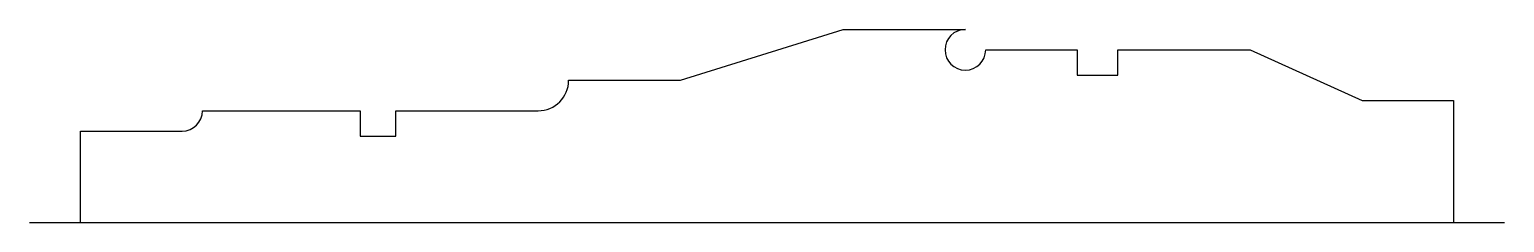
# Model space of a CAD drawing. Header units: metres. Extents: x -10 to 280, y 0 to 38.
import ezdxf

# ---------------------------------------------------------------- set-up
doc = ezdxf.new("R2010")
doc.units = ezdxf.units.M

msp = doc.modelspace()

# ---------------------------------------------------------------- linework, layer by layer
at = {"layer": 'CENTER'}
msp.add_line((-10, 0), (280, 0), dxfattribs=at)
at = {"layer": 'SPINDLE_FILLET'}
for centre, radius, start in [((174, 34), 4, 90), ((90, 28), 6, 270), ((20, 22), 4, 270)]:
    msp.add_arc(centre, radius, start, 0, dxfattribs=at)
at = {"layer": 'SPINDLE_GROOVE'}
for p, q in [((196, 34), (196, 29)), ((204, 29), (204, 34)), ((196, 29), (204, 29)), ((55, 22), (55, 17)), ((62, 17), (62, 22)), ((55, 17), (62, 17))]:
    msp.add_line(p, q, dxfattribs=at)
at = {"layer": 'SPINDLE_PROFILE'}
for p, q in [((150, 38), (174, 38)), ((178, 34), (196, 34)), ((204, 34), (230, 34)), ((96, 28), (118, 28)), ((252, 24), (270, 24)), ((270, 24), (270, 0)), ((24, 22), (55, 22)), ((62, 22), (90, 22)), ((0, 0), (0, 18)), ((0, 18), (20, 18))]:
    msp.add_line(p, q, dxfattribs=at)
at = {"layer": 'SPINDLE_TAPER'}
for p, q in [((118, 28), (150, 38)), ((230, 34), (252, 24))]:
    msp.add_line(p, q, dxfattribs=at)

doc.saveas('drawing.dxf')
